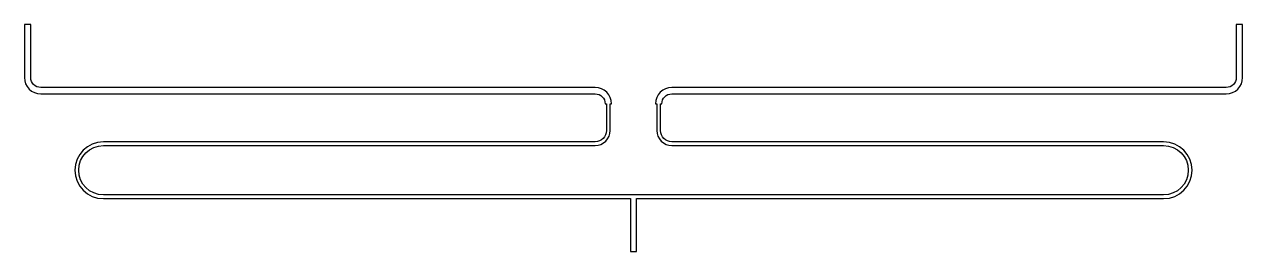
# Model space of a CAD drawing. Extents: x -23 to 23, y 0 to 8.6.
import ezdxf

# ---------------------------------------------------------------- set-up
doc = ezdxf.new("R2010")
doc.units = 0
doc.layers.add('WILKINSON', color=30, linetype='CONTINUOUS')

msp = doc.modelspace()

# ---------------------------------------------------------------- linework, layer by layer
at = {"layer": 'WILKINSON'}
msp.add_lwpolyline([(20, 2.1397), (-20, 2.1397, -1), (-20, 4), (-1.44815, 4, 0.41421356), (-0.8783, 4.56985), (-0.8783, 5.56985), (-0.82877, 5.56985, 0.41421356), (-1.44815, 6.18923), (-22.36, 6.18923, -0.41421356), (-22.74062, 6.56985), (-22.74062, 8.56985), (-22.97938, 8.56985), (-22.97938, 6.56985, 0.41421356), (-22.36, 5.95047), (-1.44815, 5.95047, -0.41421356), (-1.06753, 5.56985), (-1.018, 5.56985), (-1.018, 4.56985, -0.41421356), (-1.44815, 4.1397), (-20, 4.1397, 1), (-20, 2), (-0.11938, 2), (-0.11938, 0), (0.11938, 0), (0.11938, 2), (20, 2, 1), (20, 4.1397), (1.44815, 4.1397, -0.41421356), (1.018, 4.56985), (1.018, 5.56985), (1.06753, 5.56985, -0.41421356), (1.44815, 5.95047), (22.36, 5.95047, 0.41421356), (22.97938, 6.56985), (22.97938, 8.56985), (22.74062, 8.56985), (22.74062, 6.56985, -0.41421356), (22.36, 6.18923), (1.44815, 6.18923, 0.41421356), (0.82877, 5.56985), (0.8783, 5.56985), (0.8783, 4.56985, 0.41421356), (1.44815, 4), (20, 4, -1), (20, 2.1397)], format="xyb", close=True, dxfattribs=at)

doc.saveas('drawing.dxf')
